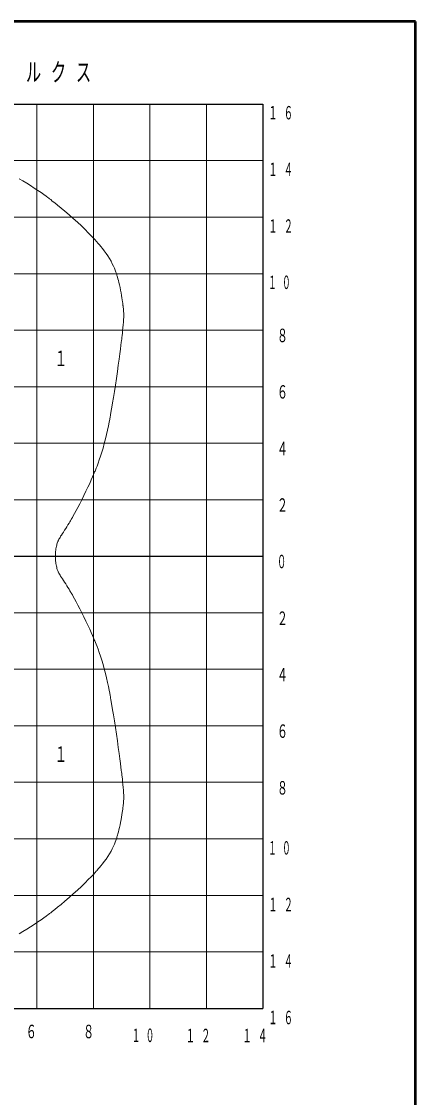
# Model space of a CAD drawing. Units: millimetres on the paper, scale 1:30. Extents: x 1315 to 1680, y -330 to -40.
# Drawn here: x 1633.5 to 1680, y -167 to -40 of the extents above; entities that cross this region are included whole.
import ezdxf
from ezdxf.enums import TextEntityAlignment as Align

# ---------------------------------------------------------------- set-up
doc = ezdxf.new("R2010")
doc.units = ezdxf.units.MM
doc.layers.add('1_300', color=7, linetype='Continuous', lineweight=13)
doc.layers.add('NAKAMURA図枠', color=7, linetype='Continuous', lineweight=13)
doc.styles.add('ＭＳ ゴシック', font='')
doc.styles.get('ＭＳ ゴシック').set_extended_font_data('MS Gothic')

msp = doc.modelspace()

# ---------------------------------------------------------------- linework, layer by layer
at = {"layer": '1_300', "color": 2, "lineweight": 25}
for p, q in [((1568.537, -49.742), (1661.977, -49.742)), ((1661.977, -49.742), (1661.977, -156.53)), ((1568.537, -156.53), (1661.977, -156.53))]:
    msp.add_line(p, q, dxfattribs=at)
at = {"layer": '1_300', "color": 70}
for p, q in [((1635.276, -49.742), (1635.276, -156.53)), ((1641.956, -49.742), (1641.956, -156.53)), ((1648.623, -49.742), (1648.623, -156.53)), ((1655.303, -49.742), (1655.303, -156.53)), ((1568.537, -56.423), (1661.977, -56.423)), ((1568.537, -63.097), (1661.977, -63.097)), ((1568.537, -69.777), (1661.977, -69.777)), ((1568.537, -76.444), (1661.977, -76.444)), ((1568.537, -83.124), (1661.977, -83.124)), ((1568.537, -89.787), (1661.977, -89.787)), ((1568.537, -96.468), (1661.977, -96.468)), ((1568.537, -109.822), (1661.977, -109.822)), ((1568.537, -116.489), (1661.977, -116.489)), ((1568.537, -123.169), (1661.977, -123.169)), ((1568.537, -129.828), (1661.977, -129.828)), ((1568.537, -136.509), (1661.977, -136.509)), ((1568.537, -143.183), (1661.977, -143.183)), ((1568.537, -149.863), (1661.977, -149.863))]:
    msp.add_line(p, q, dxfattribs=at)
at = {"layer": '1_300', "color": 1, "lineweight": 25}
msp.add_line((1568.537, -103.142), (1661.977, -103.142), dxfattribs=at)
at = {"layer": '1_300', "color": 4}
msp.add_lwpolyline([(1633.163, -58.566), (1633.611, -58.818), (1634.073, -59.098), (1634.521, -59.378), (1634.969, -59.658), (1635.389, -59.938), (1635.768, -60.204), (1636.104, -60.443), (1636.37, -60.639), (1636.566, -60.793), (1636.692, -60.877), (1636.734, -60.905), (1636.776, -60.947), (1636.902, -61.031), (1637.098, -61.199), (1637.378, -61.409), (1637.728, -61.689), (1638.134, -62.025), (1638.583, -62.403), (1639.073, -62.823), (1639.563, -63.258), (1640.053, -63.706), (1640.529, -64.14), (1640.964, -64.56), (1641.342, -64.952), (1641.678, -65.288), (1641.944, -65.569), (1642.154, -65.793), (1642.294, -65.947), (1642.378, -66.045), (1642.406, -66.073), (1642.434, -66.115), (1642.518, -66.199), (1642.658, -66.353), (1642.826, -66.563), (1643.022, -66.801), (1643.232, -67.081), (1643.456, -67.375), (1643.667, -67.683), (1643.863, -67.991), (1644.031, -68.299), (1644.185, -68.608), (1644.325, -68.888), (1644.437, -69.14), (1644.535, -69.378), (1644.605, -69.588), (1644.661, -69.742), (1644.703, -69.868), (1644.717, -69.938), (1644.731, -69.966), (1644.731, -69.994), (1644.759, -70.078), (1644.801, -70.19), (1644.843, -70.372), (1644.899, -70.582), (1644.969, -70.834), (1645.039, -71.101), (1645.095, -71.409), (1645.165, -71.717), (1645.221, -72.025), (1645.277, -72.333), (1645.319, -72.613), (1645.361, -72.865), (1645.389, -73.089), (1645.417, -73.271), (1645.431, -73.411), (1645.445, -73.523), (1645.459, -73.58), (1645.459, -73.594), (1645.459, -73.622), (1645.473, -73.678), (1645.473, -73.776), (1645.487, -73.902), (1645.501, -74.056), (1645.515, -74.238), (1645.529, -74.448), (1645.529, -74.672), (1645.529, -74.924), (1645.515, -75.204), (1645.501, -75.512), (1645.473, -75.834), (1645.445, -76.171), (1645.403, -76.493), (1645.375, -76.801), (1645.347, -77.081), (1645.319, -77.291), (1645.305, -77.417), (1645.291, -77.473), (1645.291, -77.515), (1645.277, -77.655), (1645.249, -77.893), (1645.207, -78.229), (1645.151, -78.677), (1645.067, -79.224), (1644.983, -79.854), (1644.885, -80.568), (1644.787, -81.338), (1644.661, -82.137), (1644.549, -82.935), (1644.423, -83.691), (1644.325, -84.392), (1644.213, -85.008), (1644.129, -85.526), (1644.059, -85.932), (1644.003, -86.212), (1643.975, -86.394), (1643.961, -86.45), (1643.961, -86.506), (1643.919, -86.675), (1643.877, -86.955), (1643.807, -87.319), (1643.722, -87.753), (1643.611, -88.243), (1643.498, -88.761), (1643.372, -89.293), (1643.232, -89.826), (1643.092, -90.358), (1642.938, -90.848), (1642.784, -91.324), (1642.644, -91.758), (1642.504, -92.151), (1642.378, -92.487), (1642.266, -92.753), (1642.182, -92.963), (1642.14, -93.089), (1642.126, -93.131), (1642.098, -93.173), (1642.056, -93.285), (1641.972, -93.495), (1641.846, -93.775), (1641.692, -94.125), (1641.51, -94.531), (1641.3, -94.98), (1641.075, -95.47), (1640.823, -95.974), (1640.585, -96.464), (1640.347, -96.94), (1640.109, -97.375), (1639.913, -97.753), (1639.731, -98.089), (1639.577, -98.355), (1639.465, -98.565), (1639.381, -98.719), (1639.325, -98.803), (1639.311, -98.831), (1639.297, -98.859), (1639.241, -98.943), (1639.171, -99.069), (1639.073, -99.237), (1638.947, -99.433), (1638.821, -99.657), (1638.681, -99.868), (1638.541, -100.078), (1638.415, -100.288), (1638.289, -100.47), (1638.176, -100.638), (1638.078, -100.778), (1638.008, -100.918), (1637.938, -101.03), (1637.882, -101.128), (1637.84, -101.198), (1637.812, -101.254), (1637.798, -101.296), (1637.798, -101.31), (1637.784, -101.324), (1637.77, -101.352), (1637.756, -101.408), (1637.714, -101.492), (1637.686, -101.59), (1637.644, -101.702), (1637.616, -101.828), (1637.574, -101.968), (1637.546, -102.122), (1637.518, -102.276), (1637.504, -102.431), (1637.49, -102.57), (1637.476, -102.711), (1637.476, -102.837), (1637.462, -102.935), (1637.462, -103.019), (1637.462, -103.089), (1637.462, -103.117), (1637.462, -103.131), (1637.462, -103.145), (1637.462, -103.187), (1637.462, -103.243), (1637.462, -103.341), (1637.476, -103.439), (1637.476, -103.565), (1637.49, -103.705), (1637.504, -103.845), (1637.518, -103.999), (1637.546, -104.153), (1637.574, -104.293), (1637.616, -104.433), (1637.644, -104.573), (1637.686, -104.685), (1637.714, -104.783), (1637.756, -104.867), (1637.77, -104.923), (1637.784, -104.951), (1637.798, -104.966), (1637.798, -104.979), (1637.812, -105.008), (1637.84, -105.064), (1637.882, -105.147), (1637.938, -105.245), (1638.008, -105.358), (1638.078, -105.484), (1638.176, -105.638), (1638.289, -105.806), (1638.415, -105.988), (1638.541, -106.198), (1638.681, -106.408), (1638.821, -106.618), (1638.947, -106.828), (1639.073, -107.024), (1639.171, -107.206), (1639.241, -107.332), (1639.297, -107.417), (1639.311, -107.444), (1639.325, -107.472), (1639.381, -107.556), (1639.465, -107.711), (1639.577, -107.907), (1639.731, -108.187), (1639.913, -108.509), (1640.109, -108.901), (1640.347, -109.335), (1640.585, -109.811), (1640.823, -110.301), (1641.075, -110.806), (1641.3, -111.282), (1641.51, -111.744), (1641.692, -112.15), (1641.846, -112.5), (1641.972, -112.78), (1642.056, -112.976), (1642.098, -113.103), (1642.126, -113.144), (1642.14, -113.187), (1642.182, -113.313), (1642.266, -113.509), (1642.378, -113.789), (1642.504, -114.125), (1642.644, -114.503), (1642.784, -114.937), (1642.938, -115.413), (1643.092, -115.918), (1643.232, -116.45), (1643.372, -116.982), (1643.498, -117.514), (1643.611, -118.032), (1643.722, -118.523), (1643.807, -118.957), (1643.877, -119.321), (1643.919, -119.587), (1643.961, -119.755), (1643.961, -119.825), (1643.975, -119.881), (1644.003, -120.049), (1644.059, -120.343), (1644.129, -120.749), (1644.213, -121.268), (1644.325, -121.884), (1644.423, -122.584), (1644.549, -123.341), (1644.661, -124.139), (1644.787, -124.937), (1644.885, -125.707), (1644.983, -126.422), (1645.067, -127.052), (1645.151, -127.598), (1645.207, -128.046), (1645.249, -128.382), (1645.277, -128.621), (1645.291, -128.761), (1645.291, -128.802), (1645.305, -128.845), (1645.319, -128.985), (1645.347, -129.195), (1645.375, -129.461), (1645.403, -129.769), (1645.445, -130.105), (1645.473, -130.441), (1645.501, -130.763), (1645.515, -131.071), (1645.529, -131.338), (1645.529, -131.59), (1645.529, -131.828), (1645.515, -132.024), (1645.501, -132.206), (1645.487, -132.36), (1645.473, -132.5), (1645.473, -132.598), (1645.459, -132.654), (1645.459, -132.668), (1645.459, -132.696), (1645.445, -132.752), (1645.431, -132.864), (1645.417, -133.004), (1645.389, -133.186), (1645.361, -133.41), (1645.319, -133.662), (1645.277, -133.943), (1645.221, -134.237), (1645.165, -134.559), (1645.095, -134.867), (1645.039, -135.161), (1644.969, -135.441), (1644.899, -135.693), (1644.843, -135.903), (1644.801, -136.071), (1644.759, -136.197), (1644.731, -136.281), (1644.731, -136.295), (1644.717, -136.323), (1644.703, -136.407), (1644.661, -136.52), (1644.605, -136.688), (1644.535, -136.884), (1644.437, -137.122), (1644.325, -137.388), (1644.185, -137.668), (1644.031, -137.962), (1643.863, -138.284), (1643.667, -138.592), (1643.456, -138.9), (1643.232, -139.195), (1643.022, -139.475), (1642.826, -139.713), (1642.658, -139.909), (1642.518, -140.063), (1642.434, -140.161), (1642.406, -140.189), (1642.378, -140.231), (1642.294, -140.329), (1642.154, -140.483), (1641.944, -140.707), (1641.678, -140.987), (1641.342, -141.323), (1640.964, -141.715), (1640.529, -142.122), (1640.053, -142.57), (1639.563, -143.018), (1639.073, -143.452), (1638.583, -143.872), (1638.134, -144.25), (1637.728, -144.586), (1637.378, -144.853), (1637.098, -145.077), (1636.902, -145.231), (1636.776, -145.329), (1636.734, -145.357), (1636.692, -145.399), (1636.566, -145.483), (1636.37, -145.637), (1636.104, -145.833), (1635.768, -146.071), (1635.389, -146.323), (1634.969, -146.603), (1634.521, -146.897), (1634.073, -147.178), (1633.611, -147.444), (1633.163, -147.71)], dxfattribs=at)
at = {"layer": 'NAKAMURA図枠', "lineweight": 50}
for p, q in [((1680, -40), (1315, -40)), ((1680, -297), (1680, -40))]:
    msp.add_line(p, q, dxfattribs=at)

# ---------------------------------------------------------------- texts
at = {"layer": '1_300', "style": 'ＭＳ ゴシック'}
for s, width, p in [('８', 0.6, (1663.63, -78.339)), ('６', 0.6, (1663.63, -85.005)), ('４', 0.6, (1663.63, -91.7)), ('２', 0.6, (1663.63, -98.367)), ('０', 0.5, (1663.63, -105.033)), ('２', 0.6, (1663.63, -111.729)), ('４', 0.6, (1663.63, -118.395)), ('６', 0.6, (1663.63, -125.061)), ('８', 0.6, (1663.63, -131.756)), ('６', 0.6, (1633.956, -160.527)), ('８', 0.6, (1640.737, -160.527))]:
    msp.add_text(s, height=1.591, dxfattribs=dict(at, width=width)).set_placement(p, align=Align.BOTTOM_LEFT)
at = {"layer": '1_300', "style": 'ＭＳ ゴシック', "width": 0.6}
for p in [(1637.367, -79.777), (1637.367, -126.506)]:
    msp.add_text('１', height=1.833, dxfattribs=at).set_placement(p, align=Align.MIDDLE_LEFT)
at = {"layer": '1_300', "style": 'ＭＳ ゴシック'}
for s, insert, char_height, attachment_point in [('\\T1.64;\\W0.6;照度（ルクス）：直下照度\u3000約２４ルクス', (1586.758, -46.114), 2.199, 4), ('\\T1.64;\\W0.5;１６', (1662.604, -51.587), 1.591, 7), ('\\T1.64;\\W0.5;１４', (1662.604, -58.253), 1.591, 7), ('\\T1.64;\\W0.5;１２', (1662.604, -64.949), 1.591, 7), ('\\T1.64;\\W0.45;１０', (1662.604, -71.615), 1.591, 7), ('\\T1.64;\\W0.45;１０', (1662.604, -138.395), 1.591, 7), ('\\T1.64;\\W0.5;１２', (1662.604, -145.061), 1.591, 7), ('\\T1.64;\\W0.5;１４', (1662.604, -151.728), 1.591, 7), ('\\T1.64;\\W0.5;１６', (1662.604, -158.423), 1.591, 7), ('\\T1.64;\\W0.45;１０', (1646.491, -160.527), 1.591, 7), ('\\T1.64;\\W0.5;１２', (1652.845, -160.527), 1.591, 7), ('\\T1.64;\\W0.5;１４', (1659.548, -160.527), 1.591, 7)]:
    msp.add_mtext(s, dxfattribs=dict(at, insert=insert, char_height=char_height, attachment_point=attachment_point))

doc.saveas('drawing.dxf')
